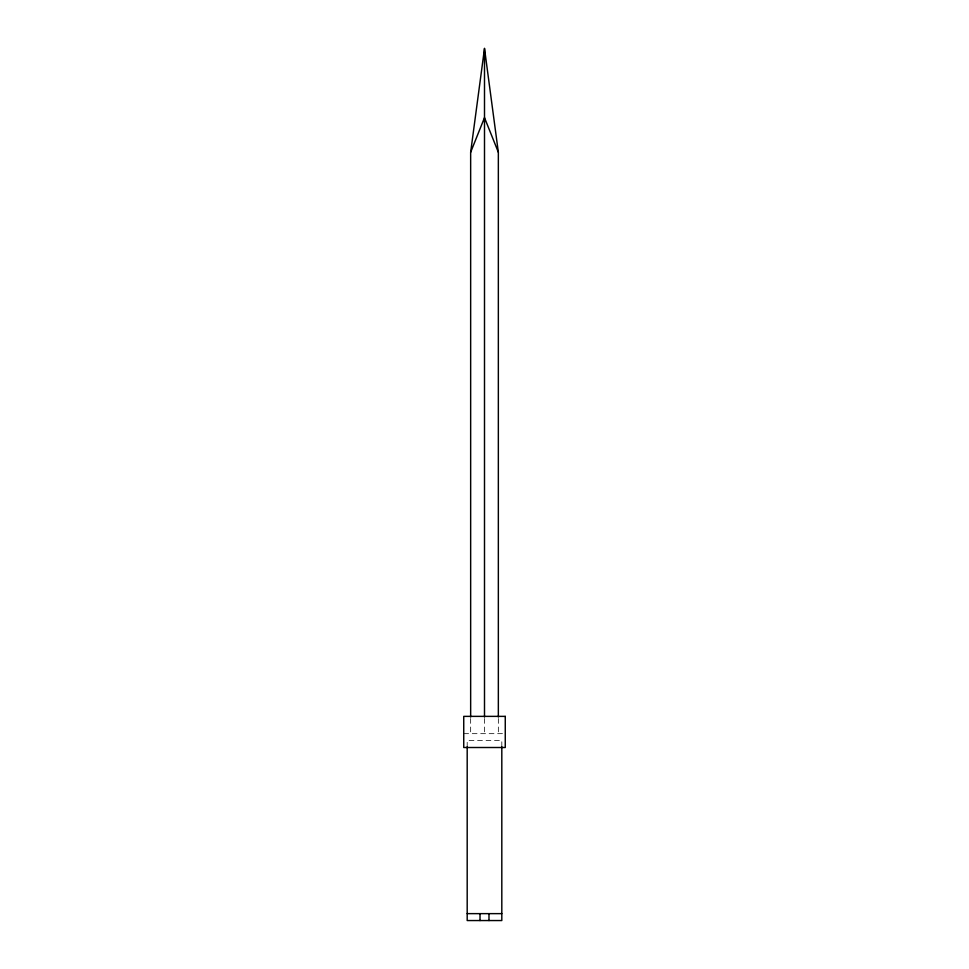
<?xml version="1.0" encoding="UTF-8"?>
<svg xmlns="http://www.w3.org/2000/svg" width="969" height="969" viewBox="0 0 969 969"><rect width="100%" height="100%" fill="white"/><g stroke="black" fill="none" stroke-linecap="round" stroke-linejoin="round"><path stroke-width="0.73" stroke-dasharray="4.84 3.63" d="M463.739 733.666L503.783 733.666M501.809 746.614L501.809 740.595L467.191 740.595L467.191 746.614M498.345 718.526L498.345 733.666M484.5 718.538L484.5 733.666M470.655 718.526L470.655 733.666"/><path stroke-width="1.45" d="M470.655 717.012L470.655 152.266L484.5 48.45L498.345 152.266L498.345 717.012M470.655 152.266L484.5 117.661L498.345 152.266M467.191 913.634L501.809 913.634M501.809 746.614L501.809 920.55L467.191 920.55L467.191 746.614M488.982 913.634L488.982 920.55M484.5 48.45L484.5 717.024M480.018 913.634L480.018 920.55M505.261 716.37L463.739 716.37L463.739 747.511L505.261 747.511L505.261 716.37"/></g></svg>
